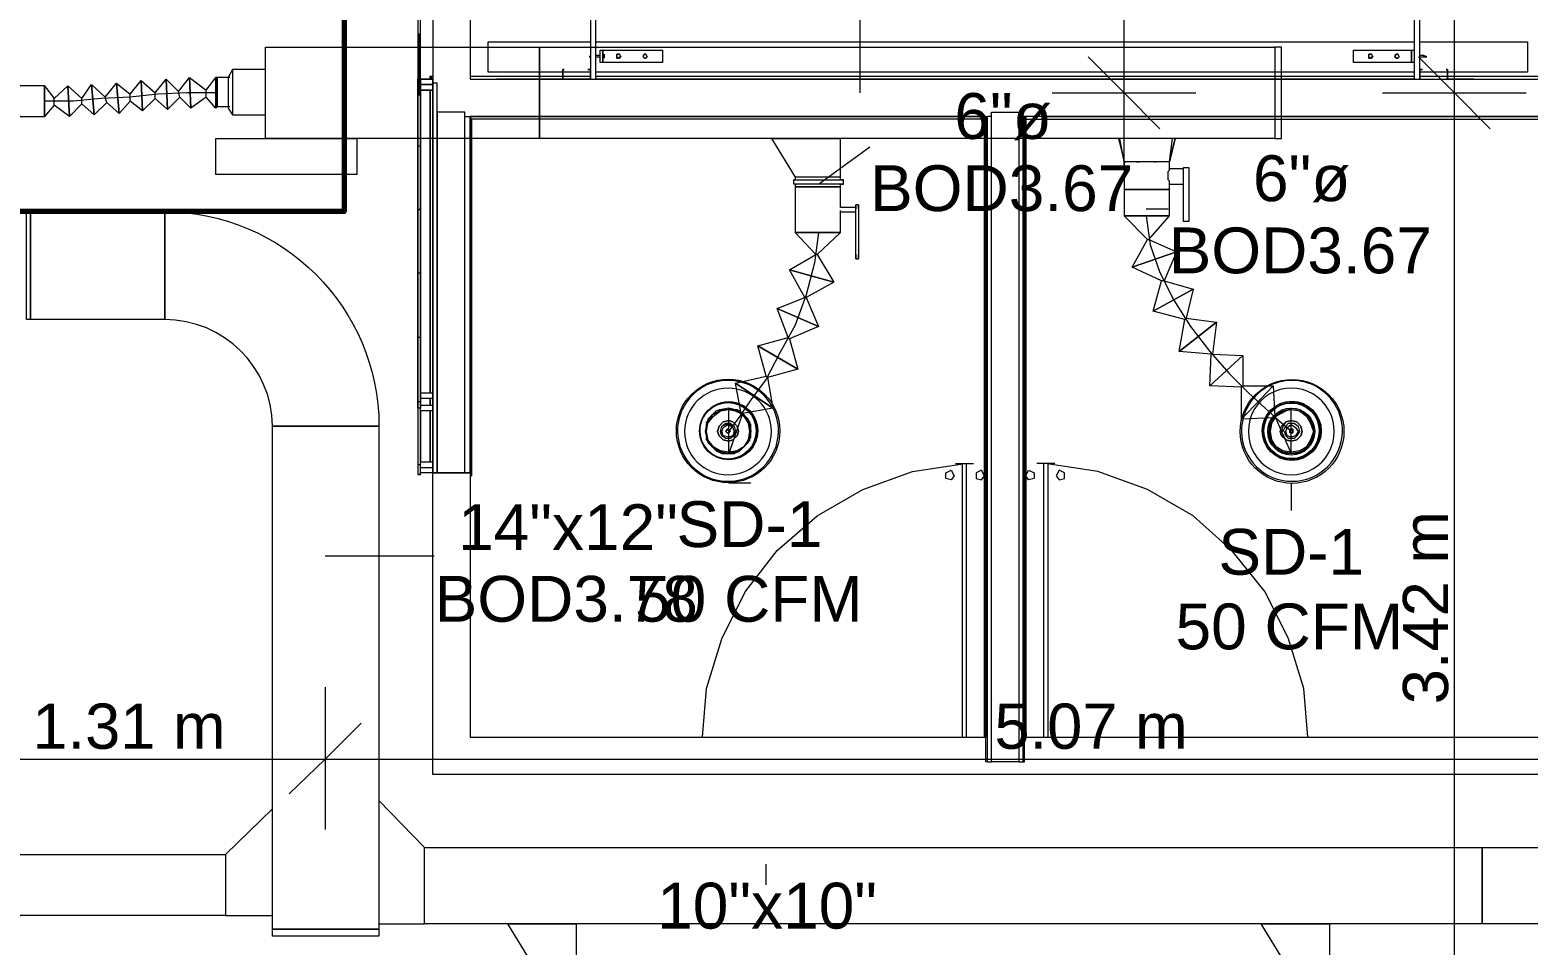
# Model space of a CAD drawing. Header units: metres. Extents: x -2 to 237, y -8 to 52.
# Drawn here: x 27.326 to 32.292, y 10.448 to 13.48 of the extents above; entities that cross this region are included whole.
import ezdxf

# ---------------------------------------------------------------- set-up
doc = ezdxf.new("R2010")
doc.units = ezdxf.units.M
doc.layers.add('HVAC - Ductos', color=5, linetype='Continuous', lineweight=0)
doc.layers.add('PDF4_Text', color=7, linetype='Continuous', lineweight=0)
doc.layers.add('PDF4_Geometry', color=7, linetype='Continuous', lineweight=0, true_color=0xaaaaaa)
doc.styles.add('PDF Helvetica', font='')
doc.styles.get('PDF Helvetica').set_extended_font_data('Helvetica')

msp = doc.modelspace()

# ---------------------------------------------------------------- linework, layer by layer
at = {"layer": 'HVAC - Ductos', "lineweight": 0}
for points in [[(32.0478, 9.6157), (32.0478, 13.2719), (32.0478, 15.21), (32.0478, 17.5191), (32.0478, 19.6541)], [(30.9528, 13.0336), (30.9528, 14.6922)], [(30.0777, 13.2719), (30.0777, 13.5972)], [(28.6162, 13.2627), (28.6162, 13.4689)], [(30.8337, 13.391), (30.9528, 13.2719), (31.0719, 13.1528)], [(31.9287, 13.391), (32.0478, 13.2719), (32.1669, 13.1528)], [(27.6586, 13.2445), (27.622, 13.2032), (27.6128, 13.304), (27.6586, 13.2673), (27.6952, 13.3131), (27.6998, 13.2123), (27.6586, 13.2445), (27.6586, 13.2673)], [(27.7411, 13.2536), (27.6998, 13.2123), (27.6952, 13.3131), (27.7411, 13.2719), (27.7777, 13.3177), (27.7823, 13.2169), (27.7411, 13.2536), (27.7411, 13.2719)], [(27.8235, 13.2581), (27.7823, 13.2169), (27.7777, 13.3177), (27.819, 13.2765), (27.8557, 13.3223), (27.8602, 13.2215), (27.8235, 13.2581), (27.819, 13.2765)], [(27.9106, 13.2581), (27.8602, 13.2215), (27.8557, 13.3223), (27.9106, 13.2811), (27.9427, 13.3223), (27.9427, 13.2215), (27.9473, 13.2261), (27.9473, 13.2307), (27.9473, 13.2445), (27.9473, 13.2627), (27.9473, 13.2857), (27.9473, 13.304), (27.9473, 13.3177), (27.9473, 13.3223), (27.9473, 13.3177), (27.9473, 13.304), (27.9473, 13.2857), (27.9473, 13.2627), (27.9473, 13.2445), (27.9473, 13.2307), (27.9473, 13.2261), (27.9885, 13.2261)], [(27.9885, 13.3223), (27.9473, 13.3223), (27.9427, 13.3223), (27.9427, 13.3177), (27.9427, 13.304), (27.9427, 13.2857), (27.9427, 13.2627), (27.9427, 13.2399), (27.9427, 13.2261), (27.9427, 13.2215), (27.9427, 13.2261), (27.9427, 13.2399), (27.9427, 13.2627), (27.9427, 13.2857), (27.9427, 13.304), (27.9427, 13.3177), (27.9427, 13.3223), (27.9427, 13.2215), (27.9106, 13.2581), (27.9106, 13.2811)], [(27.9977, 13.3498), (27.9977, 13.3452), (27.9977, 13.3406), (27.9977, 13.3269), (27.9977, 13.3131), (27.9977, 13.2948), (27.9977, 13.2719), (27.9977, 13.2536), (27.9977, 13.2353), (27.9977, 13.2215), (27.9977, 13.2078), (27.9977, 13.1986)], [(27.3745, 13.2948), (27.0768, 13.2948), (27.0768, 13.2857), (27.0768, 13.2811), (27.0768, 13.2673), (27.0768, 13.2581), (27.0768, 13.2445), (27.0768, 13.2307), (27.0768, 13.2169), (27.0768, 13.2078), (27.0768, 13.1986), (27.0768, 13.194), (27.3745, 13.194)], [(27.4066, 13.2307), (27.3745, 13.194), (27.3745, 13.2948), (27.4066, 13.2536), (27.4524, 13.2948), (27.457, 13.194), (27.4066, 13.2307), (27.4066, 13.2536)], [(27.9427, 13.2719), (27.8465, 13.2719), (27.7503, 13.2673), (27.6586, 13.2581), (27.5624, 13.2536), (27.4708, 13.2445), (27.3745, 13.2445)], [(27.4983, 13.2353), (27.457, 13.194), (27.4524, 13.2948), (27.4983, 13.2536), (27.5303, 13.2994), (27.5395, 13.1986), (27.4983, 13.2353), (27.4983, 13.2536)], [(27.5808, 13.2399), (27.5395, 13.1986), (27.5303, 13.2994), (27.5762, 13.2581), (27.6128, 13.304), (27.622, 13.2032), (27.5808, 13.2399), (27.5762, 13.2581)], [(30.7146, 13.2719), (30.9528, 13.2719), (31.1911, 13.2719)], [(31.8096, 13.2719), (32.0478, 13.2719), (32.2861, 13.2719)], [(30.0135, 12.9924), (30.0135, 13.1207), (30.009, 13.1207), (29.9907, 13.1207), (29.9677, 13.1207), (29.9403, 13.1207), (29.8624, 13.1207), (29.8349, 13.1207), (29.8074, 13.1207), (29.7936, 13.1207), (29.7845, 13.1207), (29.8624, 12.9924)], [(29.7845, 13.1207), (29.7936, 13.1207), (29.8074, 13.1207), (29.8349, 13.1207), (29.8624, 13.1207), (29.9403, 13.1207), (29.9677, 13.1207), (29.9907, 13.1207), (30.009, 13.1207), (30.0135, 13.1207)], [(30.9528, 13.1207), (30.9436, 13.1207), (30.9391, 13.1207), (30.9345, 13.1207), (30.9528, 13.0428), (30.9391, 13.1207)], [(30.9345, 13.1207), (30.9528, 13.0428)], [(30.9757, 13.1207), (30.9574, 13.1207)], [(31.0994, 13.1207), (31.0811, 13.1207), (31.0765, 13.1207), (31.0719, 13.1207), (31.0627, 13.1207), (31.0491, 13.1207), (31.0445, 13.1207), (31.0399, 13.1207), (31.0169, 13.1207), (31.0124, 13.1207), (31.0078, 13.1207), (30.994, 13.1207), (30.9849, 13.1207), (30.9803, 13.1207)], [(31.104, 13.0428), (31.1131, 13.1207), (31.104, 13.1207)], [(31.1223, 13.1207), (31.104, 13.0428), (31.1223, 13.1207)], [(31.1223, 13.1207), (31.1177, 13.1207)], [(29.9403, 12.9696), (30.1098, 13.0932)], [(31.104, 12.9696), (31.104, 12.9741), (31.104, 12.9787), (31.0994, 12.9832), (31.0994, 12.9924), (31.0994, 13.0016), (31.0994, 13.0108), (31.104, 13.0153), (31.104, 13.0199)], [(30.064, 12.7359), (30.064, 12.8871), (30.064, 12.8916), (30.064, 12.8962), (30.064, 12.9008), (30.064, 12.8962), (30.064, 12.8916), (30.064, 12.8871), (30.064, 12.8916), (30.0135, 12.8916), (30.0135, 12.9604), (30.0044, 12.9604), (29.9907, 12.9604), (29.9769, 12.9604), (29.9586, 12.9604), (29.9403, 12.9604), (29.9174, 12.9604), (29.899, 12.9604), (29.8853, 12.9604), (29.8715, 12.9604), (29.867, 12.9604), (29.8624, 12.9604), (29.867, 12.9604), (29.8624, 12.9604), (29.867, 12.9604), (29.8715, 12.9604), (29.8853, 12.9604), (29.899, 12.9604), (29.9174, 12.9604), (29.9403, 12.9604), (29.9586, 12.9604), (29.9769, 12.9604), (29.9907, 12.9604), (30.0044, 12.9604), (30.0135, 12.9604), (30.0135, 12.9696), (30.0044, 12.9696), (29.9907, 12.9696), (29.9769, 12.9696), (29.9586, 12.9696), (29.9403, 12.9696), (29.9174, 12.9696), (29.899, 12.9696), (29.8853, 12.9696), (29.8715, 12.9696), (29.867, 12.9696), (29.8624, 12.9696), (29.867, 12.9696), (29.8578, 12.9696), (29.8578, 12.9832), (29.867, 12.9832), (29.8807, 12.9832), (29.899, 12.9832), (29.9174, 12.9832), (29.9403, 12.9832), (29.9586, 12.9832), (29.9815, 12.9832), (29.9953, 12.9832), (30.009, 12.9832), (30.0181, 12.9832), (30.0227, 12.9832), (30.0181, 12.9832), (30.0135, 12.9832), (30.0135, 12.9924), (30.0044, 12.9924), (29.9907, 12.9924), (29.9769, 12.9924), (29.9586, 12.9924), (29.9403, 12.9924), (29.9174, 12.9924), (29.899, 12.9924), (29.8853, 12.9924), (29.8715, 12.9924), (29.867, 12.9924), (29.8624, 12.9924), (29.8624, 12.9832), (29.867, 12.9832), (29.8715, 12.9832)], [(29.8624, 12.9832), (29.8578, 12.9832)], [(30.0135, 12.9696), (30.0181, 12.9696), (30.0227, 12.9696), (30.0181, 12.9696), (30.009, 12.9696), (29.9953, 12.9696), (29.9815, 12.9696), (29.9586, 12.9696), (29.9403, 12.9696), (29.9174, 12.9696), (29.899, 12.9696), (29.8807, 12.9696), (29.867, 12.9696), (29.8578, 12.9696)], [(29.8624, 12.9696), (29.8624, 12.9604), (29.8624, 12.8091), (30.0135, 12.8091), (30.0135, 12.8779), (30.064, 12.8779)], [(29.8807, 12.9832), (29.8853, 12.9832)], [(29.899, 12.9832), (29.9174, 12.9832), (29.9403, 12.9832), (29.9586, 12.9832), (29.9769, 12.9832), (29.9815, 12.9832)], [(29.9128, 12.9924), (29.9082, 12.9924)], [(29.9723, 12.9924), (29.9677, 12.9924), (29.9632, 12.9924)], [(29.9907, 12.9832), (29.9953, 12.9832)], [(30.0044, 12.9832), (30.009, 12.9832)], [(30.0227, 12.9696), (30.0227, 12.9832)], [(31.0353, 12.7863), (31.1269, 12.745), (30.9803, 12.6947), (31.0307, 12.7863), (31.0353, 12.7863), (31.104, 12.8641), (31.104, 12.9512), (31.0994, 12.9512), (31.0949, 12.9512), (31.0811, 12.9512), (31.0673, 12.9512), (31.0491, 12.9512), (31.0261, 12.9512), (31.0078, 12.9512), (30.9895, 12.9512), (30.9757, 12.9512), (30.962, 12.9512), (30.9528, 12.9512), (30.9528, 12.8641), (31.104, 12.8641), (30.9528, 12.8641), (31.0307, 12.7863)], [(30.0135, 12.8779), (30.0135, 12.8825)], [(30.064, 12.9008), (30.064, 12.8962), (30.064, 12.9008)], [(30.0731, 12.9008), (30.064, 12.9008)], [(30.0731, 12.9008), (30.0731, 12.8962), (30.0731, 12.9008)], [(30.0731, 12.8871), (30.0731, 12.8916), (30.0731, 12.8962), (30.0731, 12.9008), (30.0731, 12.8962), (30.0731, 12.8916), (30.0731, 12.8871), (30.0731, 12.7359)], [(31.0261, 12.8871), (31.0994, 12.8871)], [(31.0261, 12.8641), (31.0399, 12.7679), (31.0719, 12.6763), (31.1177, 12.5846), (31.1727, 12.4976), (31.2369, 12.4152), (31.301, 12.3418), (31.3652, 12.2777), (31.4201, 12.2273), (31.466, 12.1861), (31.498, 12.1586), (31.5072, 12.1494)], [(29.9403, 12.8091), (29.9265, 12.7084), (29.899, 12.603), (29.8624, 12.5022), (29.812, 12.4106), (29.7662, 12.3235), (29.7158, 12.2548), (29.6792, 12.1998), (29.6516, 12.1631), (29.6425, 12.1494)], [(29.9357, 12.7359), (29.9907, 12.6442), (29.844, 12.6855), (29.9311, 12.7359), (29.8624, 12.8091), (30.0135, 12.8091), (29.9357, 12.7359), (29.9311, 12.7359)], [(30.064, 12.7221), (30.0731, 12.7221)], [(31.0857, 12.6488), (31.1819, 12.6213), (31.0491, 12.548), (31.0765, 12.6488), (30.9803, 12.6947), (31.1269, 12.745), (31.0857, 12.6488), (31.0765, 12.6488)], [(29.899, 12.5938), (29.9403, 12.4976), (29.8028, 12.5572), (29.8944, 12.5938), (29.844, 12.6855), (29.9907, 12.6442), (29.899, 12.5938), (29.8944, 12.5938)], [(31.159, 12.5251), (31.2598, 12.5114), (31.1361, 12.4152), (31.1544, 12.5205), (31.0491, 12.548), (31.1819, 12.6213), (31.159, 12.5251), (31.1544, 12.5205)], [(29.844, 12.4564), (29.8715, 12.3556), (29.7387, 12.4335), (29.8395, 12.461), (29.8028, 12.5572), (29.9403, 12.4976), (29.844, 12.4564), (29.8395, 12.461)], [(31.246, 12.406), (31.3468, 12.4014), (31.2369, 12.3006), (31.2414, 12.406), (31.1361, 12.4152), (31.2598, 12.5114), (31.246, 12.406), (31.2414, 12.406)], [(29.7708, 12.3281), (29.7891, 12.2273), (29.6654, 12.3097), (29.7662, 12.3327), (29.7387, 12.4335), (29.8715, 12.3556), (29.7708, 12.3281), (29.7662, 12.3327)], [(31.3468, 12.3006), (31.4476, 12.3006), (31.3422, 12.1906), (31.3422, 12.296), (31.2369, 12.3006), (31.3468, 12.4014), (31.3468, 12.3006), (31.3422, 12.296)], [(29.6883, 12.2089), (29.6425, 12.0761), (29.6425, 12.2273), (29.6837, 12.2089), (29.6654, 12.3097), (29.7891, 12.2273), (29.6883, 12.2089), (29.6837, 12.2089)], [(31.4522, 12.1998), (31.5072, 12.0761), (31.5072, 12.2273), (31.4476, 12.1952), (31.3422, 12.1906), (31.4476, 12.3006), (31.4522, 12.1998), (31.4476, 12.1952)], [(29.7112, 12.1815), (29.7112, 12.1769), (29.7158, 12.1494), (29.7158, 12.1723), (29.7066, 12.1906), (29.6928, 12.2044), (29.6792, 12.2181), (29.6608, 12.2227), (29.6425, 12.2273), (29.6195, 12.2227), (29.6012, 12.2181), (29.5875, 12.2044), (29.5737, 12.1906), (29.5691, 12.1723), (29.5646, 12.1494), (29.5691, 12.1311), (29.5737, 12.1127), (29.5875, 12.099), (29.6012, 12.0852), (29.6195, 12.0761), (29.6425, 12.0761), (29.6608, 12.0761), (29.6792, 12.0852), (29.6928, 12.099), (29.7066, 12.1127), (29.7158, 12.1311), (29.7158, 12.1494), (29.7112, 12.1311), (29.7066, 12.1127), (29.6928, 12.099), (29.6792, 12.0852), (29.6608, 12.0807), (29.6425, 12.0761), (29.6195, 12.0807), (29.6058, 12.0852), (29.5875, 12.099), (29.5783, 12.1127), (29.5691, 12.1311), (29.5691, 12.1494), (29.5691, 12.1723), (29.5783, 12.1861), (29.5875, 12.2044), (29.6058, 12.2135), (29.6195, 12.2227), (29.6425, 12.2227), (29.6608, 12.2227), (29.6792, 12.2135), (29.6928, 12.2044), (29.7066, 12.1861), (29.7112, 12.1723), (29.7158, 12.1494), (29.7112, 12.1265), (29.7112, 12.1219), (29.7112, 12.1173)], [(29.5691, 12.1769), (29.5691, 12.1815), (29.5737, 12.1815), (29.5875, 12.2044), (29.6104, 12.2181), (29.6104, 12.2227), (29.615, 12.2227)], [(29.615, 12.2181), (29.6425, 12.2227), (29.6654, 12.2181)], [(29.6654, 12.2227), (29.67, 12.2227), (29.6746, 12.2181)], [(29.67, 12.2181), (29.6928, 12.2044), (29.7066, 12.1815)], [(31.443, 12.1815), (31.4568, 12.2044), (31.4751, 12.2181), (31.4797, 12.2227)], [(31.4843, 12.2181), (31.5072, 12.2227), (31.5347, 12.2181)], [(31.5347, 12.2227), (31.5393, 12.2181), (31.5576, 12.2044), (31.5759, 12.1815), (31.5805, 12.1769)], [(29.5737, 12.1265), (29.5691, 12.1494), (29.5737, 12.1769)], [(31.4385, 12.1173), (31.4385, 12.1219), (31.4385, 12.1265), (31.4339, 12.1494), (31.4385, 12.1769), (31.4385, 12.1815)], [(31.4797, 12.1494), (31.4889, 12.1677), (31.498, 12.1769), (31.5163, 12.1769), (31.5301, 12.1677), (31.5347, 12.1494), (31.5255, 12.1357), (31.5163, 12.1265), (31.498, 12.1265), (31.4889, 12.1357), (31.4843, 12.1494)], [(31.5759, 12.1769), (31.5805, 12.1494), (31.5759, 12.1265)], [(29.5737, 12.1173), (29.5691, 12.1219), (29.5691, 12.1265)], [(29.6104, 12.0852), (29.5875, 12.099), (29.5737, 12.1219)], [(29.7066, 12.1219), (29.6928, 12.099), (29.67, 12.0852)], [(31.4751, 12.0852), (31.4568, 12.099), (31.443, 12.1219)], [(31.5759, 12.1219), (31.5576, 12.099), (31.5393, 12.0852)], [(31.5805, 12.1265), (31.5759, 12.1219), (31.5759, 12.1173)], [(29.6746, 12.0807), (29.67, 12.0807), (29.6654, 12.0807), (29.6425, 12.0761), (29.615, 12.0807), (29.6104, 12.0807)], [(31.4797, 12.0807), (31.4751, 12.0807)], [(31.5393, 12.0807), (31.5347, 12.0807), (31.5072, 12.0761), (31.4843, 12.0807)], [(29.6425, 11.9799), (29.7158, 11.9799)], [(31.5072, 11.9799), (31.5072, 11.8882)], [(28.3047, 11.7371), (28.6666, 11.7371)], [(28.3047, 11.3018), (28.3047, 11.0636), (28.3047, 10.8299)], [(28.4237, 11.1827), (28.3047, 11.0636), (28.1855, 10.949)], [(26.7606, 11.0636), (28.3047, 11.0636), (33.3765, 11.0636), (37.6786, 11.0636)], [(29.7662, 10.6467), (29.7662, 10.7153)], [(29.1385, 10.39), (29.1385, 10.5183), (29.1339, 10.5183), (29.1156, 10.5183), (29.0927, 10.5183), (29.0606, 10.5183), (28.9873, 10.5183), (28.9552, 10.5183), (28.9323, 10.5183), (28.914, 10.5183), (28.9094, 10.5183), (28.9873, 10.39)], [(28.9094, 10.5183), (28.914, 10.5183), (28.9323, 10.5183), (28.9552, 10.5183), (28.9873, 10.5183), (29.0606, 10.5183), (29.0927, 10.5183), (29.1156, 10.5183), (29.1339, 10.5183), (29.1385, 10.5183)], [(31.6355, 10.39), (31.6355, 10.5183), (31.6309, 10.5183), (31.6125, 10.5183), (31.5897, 10.5183), (31.5576, 10.5183), (31.4843, 10.5183), (31.4522, 10.5183), (31.4293, 10.5183), (31.411, 10.5183), (31.4064, 10.5183), (31.4843, 10.39)], [(31.4064, 10.5183), (31.411, 10.5183), (31.4293, 10.5183), (31.4522, 10.5183), (31.4843, 10.5183), (31.5576, 10.5183), (31.5897, 10.5183), (31.6125, 10.5183), (31.6309, 10.5183), (31.6355, 10.5183)]]:
    msp.add_lwpolyline(points, dxfattribs=at)
for points in [[(28.1076, 13.4231), (29.0148, 13.4231), (29.0148, 13.1207), (28.1076, 13.1207)], [(31.4751, 13.4231), (31.4522, 13.4231), (31.4522, 13.1207), (29.0148, 13.1207), (29.0148, 13.4231), (31.4522, 13.4231), (31.4522, 13.1207), (31.4751, 13.1207)], [(27.9473, 13.3223), (27.9473, 13.3177), (27.9473, 13.3085), (27.9473, 13.2994), (27.9473, 13.2857), (27.9473, 13.2719), (27.9473, 13.2581), (27.9473, 13.249), (27.9473, 13.2399), (27.9473, 13.2307), (27.9473, 13.2261), (27.9473, 13.2307), (27.9473, 13.2399), (27.9473, 13.249), (27.9473, 13.2581), (27.9473, 13.2719), (27.9473, 13.2857), (27.9473, 13.2994), (27.9473, 13.3085), (27.9473, 13.3177)], [(27.9977, 13.1986), (28.1076, 13.1986), (28.1076, 13.2078), (28.1076, 13.2215), (28.1076, 13.2353), (28.1076, 13.2536), (28.1076, 13.2719), (28.1076, 13.2948), (28.1076, 13.3131), (28.1076, 13.3269), (28.1076, 13.3406), (28.1076, 13.3452), (28.1076, 13.3498), (27.9977, 13.3498), (27.9839, 13.3223), (27.9839, 13.3131), (27.9839, 13.2948), (27.9839, 13.2719), (27.9839, 13.249), (27.9839, 13.2353), (27.9839, 13.2215)], [(27.3745, 13.2948), (27.3745, 13.2857), (27.3745, 13.2811), (27.3745, 13.2673), (27.3745, 13.2581), (27.3745, 13.2445), (27.3745, 13.2307), (27.3745, 13.2169), (27.3745, 13.2078), (27.3745, 13.1986), (27.3745, 13.194), (27.3745, 13.1986), (27.3745, 13.2078), (27.3745, 13.2169), (27.3745, 13.2307), (27.3745, 13.2445), (27.3745, 13.2581), (27.3745, 13.2673), (27.3745, 13.2811), (27.3745, 13.2857)], [(27.9427, 13.0016), (27.9427, 13.1207), (28.41, 13.1207), (28.41, 13.0016)], [(31.104, 13.0428), (31.0994, 13.0428), (31.0949, 13.0428), (31.0811, 13.0428), (31.0673, 13.0428), (31.0491, 13.0428), (31.0261, 13.0428), (31.0078, 13.0428), (30.9895, 13.0428), (30.9757, 13.0428), (30.962, 13.0428), (30.9574, 13.0428), (30.9528, 13.0428), (30.9574, 13.0428), (30.9528, 13.0428), (30.9528, 12.9512), (30.962, 12.9512), (30.9757, 12.9512), (30.9895, 12.9512), (31.0078, 12.9512), (31.0261, 12.9512), (31.0491, 12.9512), (31.0673, 12.9512), (31.0811, 12.9512), (31.0949, 12.9512), (31.0994, 12.9512), (31.104, 12.9512), (31.104, 12.9696), (31.1498, 12.9696), (31.1498, 12.9741), (31.1498, 12.9787), (31.1498, 12.9832), (31.1498, 12.9878), (31.1498, 12.997), (31.1498, 13.0016), (31.1498, 13.0108), (31.1498, 13.0153), (31.1498, 13.0199), (31.104, 13.0199)], [(30.994, 13.0428), (30.9986, 13.0428), (31.0032, 13.0428), (30.9986, 13.0428)], [(31.0536, 13.0428), (31.0582, 13.0428)], [(31.1498, 13.0245), (31.1681, 13.0245), (31.1681, 12.8458), (31.1498, 12.8458)], [(27.315, 12.8779), (27.3287, 12.8779), (27.3287, 12.5205), (27.315, 12.5205)], [(27.7731, 12.5205), (27.3287, 12.5205), (27.3287, 12.8779), (27.7731, 12.8779)], [(31.104, 12.8641), (31.0994, 12.8641), (31.0949, 12.8641), (31.0811, 12.8641), (31.0673, 12.8641), (31.0491, 12.8641), (31.0261, 12.8641), (31.0078, 12.8641), (30.9895, 12.8641), (30.9757, 12.8641), (30.962, 12.8641), (30.9528, 12.8641), (30.962, 12.8641), (30.9757, 12.8641), (30.9895, 12.8641), (31.0078, 12.8641), (31.0261, 12.8641), (31.0491, 12.8641), (31.0673, 12.8641), (31.0811, 12.8641), (31.0949, 12.8641), (31.0994, 12.8641)], [(29.8624, 12.8091), (29.867, 12.8091), (29.8715, 12.8091), (29.8853, 12.8091), (29.899, 12.8091), (29.9174, 12.8091), (29.9403, 12.8091), (29.9586, 12.8091), (29.9769, 12.8091), (29.9907, 12.8091), (30.0044, 12.8091), (30.0135, 12.8091), (30.0044, 12.8091), (29.9907, 12.8091), (29.9769, 12.8091), (29.9586, 12.8091), (29.9403, 12.8091), (29.9174, 12.8091), (29.899, 12.8091), (29.8853, 12.8091), (29.8715, 12.8091), (29.867, 12.8091)], [(30.064, 12.7359), (30.064, 12.7313), (30.064, 12.7267), (30.064, 12.7221), (30.064, 12.7267), (30.064, 12.7313)], [(30.0731, 12.7359), (30.0731, 12.7313), (30.0731, 12.7267), (30.0731, 12.7221), (30.0731, 12.7267), (30.0731, 12.7313)], [(29.5691, 12.1494), (29.5737, 12.1769), (29.5921, 12.1998), (29.615, 12.2181), (29.6425, 12.2227), (29.67, 12.2181), (29.6928, 12.1998), (29.7066, 12.1769), (29.7112, 12.1494), (29.7066, 12.1219), (29.6928, 12.099), (29.67, 12.0852), (29.6425, 12.0807), (29.615, 12.0852), (29.5921, 12.099), (29.5737, 12.1219)], [(31.4385, 12.1494), (31.443, 12.1769), (31.4568, 12.1998), (31.4797, 12.2181), (31.5072, 12.2227), (31.5347, 12.2181), (31.5576, 12.1998), (31.5713, 12.1769), (31.5805, 12.1494), (31.5713, 12.1219), (31.5576, 12.099), (31.5347, 12.0852), (31.5072, 12.0807), (31.4797, 12.0852), (31.4568, 12.099), (31.443, 12.1219)], [(28.4833, 12.1677), (28.4833, 10.5001), (28.1305, 10.5001), (28.1305, 12.1677)], [(29.6746, 12.1494), (29.67, 12.1677), (29.6562, 12.1815), (29.6425, 12.1861), (29.6241, 12.1815), (29.6104, 12.1677), (29.6058, 12.1494), (29.6104, 12.1677), (29.6241, 12.1815), (29.6425, 12.1861), (29.6562, 12.1815), (29.67, 12.1677)], [(29.615, 12.1494), (29.6195, 12.1677), (29.6333, 12.1769), (29.647, 12.1769), (29.6608, 12.1677), (29.6654, 12.1494), (29.6608, 12.1357), (29.647, 12.1265), (29.6333, 12.1265), (29.6195, 12.1357)], [(29.615, 12.1494), (29.6195, 12.1677), (29.6333, 12.1723), (29.647, 12.1723), (29.6608, 12.1677), (29.6654, 12.1494), (29.6608, 12.1357), (29.647, 12.1265), (29.6333, 12.1265), (29.6195, 12.1357)], [(29.6195, 12.1494), (29.6241, 12.1631), (29.6425, 12.1723), (29.6562, 12.1631), (29.6608, 12.1494), (29.6562, 12.1357), (29.6425, 12.1311), (29.6241, 12.1357)], [(31.4751, 12.1494), (31.4797, 12.1357), (31.4889, 12.1219), (31.5072, 12.1173), (31.5255, 12.1219), (31.5393, 12.1357), (31.5438, 12.1494), (31.5393, 12.1357), (31.5255, 12.1219), (31.5072, 12.1173), (31.4889, 12.1219), (31.4751, 12.1357), (31.4705, 12.1494), (31.4751, 12.1677), (31.4889, 12.1815), (31.5072, 12.1861), (31.5255, 12.1815), (31.5393, 12.1677), (31.5438, 12.1494), (31.5393, 12.1677), (31.5255, 12.1815), (31.5072, 12.1861), (31.4889, 12.1815), (31.4797, 12.1677)], [(31.4889, 12.1494), (31.4934, 12.1631), (31.5072, 12.1723), (31.5209, 12.1631), (31.5301, 12.1494), (31.5209, 12.1357), (31.5072, 12.1311), (31.4934, 12.1357)], [(29.6058, 12.1494), (29.6104, 12.1357), (29.6241, 12.1219), (29.6425, 12.1173), (29.6562, 12.1219), (29.67, 12.1357), (29.6746, 12.1494), (29.67, 12.1357), (29.6562, 12.1219), (29.6425, 12.1173), (29.6241, 12.1219), (29.6104, 12.1357)], [(29.647, 12.1494), (29.6425, 12.154), (29.6379, 12.154), (29.6333, 12.1494), (29.6379, 12.1586), (29.6425, 12.1586)], [(29.6333, 12.1494), (29.6379, 12.1449), (29.6425, 12.1449), (29.647, 12.1494), (29.6425, 12.1449), (29.6379, 12.1449)], [(31.5118, 12.1494), (31.5118, 12.154), (31.5072, 12.154), (31.5026, 12.1494), (31.5026, 12.1586), (31.5118, 12.1586)], [(31.5026, 12.1494), (31.5072, 12.1449), (31.5118, 12.1449), (31.5118, 12.1494), (31.5118, 12.1449), (31.5026, 12.1449)], [(28.6345, 10.5183), (28.6345, 10.7704), (28.4833, 10.9261), (28.4833, 10.5183)], [(27.9747, 10.7474), (27.9747, 10.5458), (28.1305, 10.5458), (28.1305, 10.8986)], [(25.5877, 10.7474), (27.9747, 10.7474), (27.9747, 10.5458), (25.5877, 10.5458)], [(28.6345, 10.7704), (32.1395, 10.7704), (32.1395, 10.5183), (28.6345, 10.5183)], [(32.4281, 10.5183), (32.1395, 10.5183), (32.1395, 10.7704), (32.4281, 10.7704)], [(28.1305, 10.5001), (28.4833, 10.5001), (28.4833, 10.4771), (28.1305, 10.4771)]]:
    msp.add_lwpolyline(points, close=True, dxfattribs=at)
for points in [[(28.4833, 12.1677), (28.1305, 12.1677, 0.410051), (27.7731, 12.5205), (27.7731, 12.8779, -0.412955)], [(29.8074, 12.1494, 1.013409), (29.4729, 12.1494, 0.986779)], [(31.6767, 12.1494, 1.013409), (31.3422, 12.1494, 0.986779)], [(29.7845, 12.1494, 0.994136), (29.4959, 12.1494, 0.994658)], [(31.6492, 12.1494, 1.013142), (31.3652, 12.1494, 1.008798)], [(29.7387, 12.1494, 1.018374), (29.5463, 12.1494, 0.96328)], [(31.6034, 12.1494, 1.017952), (31.411, 12.1494, 0.97095)]]:
    msp.add_lwpolyline(points, format="xyb", close=True, dxfattribs=at)
for centre, radius in [((29.6405, 12.1514), 0.1715), ((31.5097, 12.1497), 0.1721), ((29.6425, 12.1517), 0.0963), ((29.6399, 12.1517), 0.0936), ((29.6404, 12.1517), 0.0936), ((31.5088, 12.1517), 0.0978), ((31.5076, 12.1517), 0.0921), ((31.5098, 12.1517), 0.0937), ((31.5072, 12.1494), 0.0779), ((31.5076, 12.1489), 0.0737)]:
    msp.add_circle(centre, radius, dxfattribs=at)
msp.add_arc((31.5093, 12.1488), 0.025, 178.4913, 178.7256, dxfattribs=at)
at = {"layer": 'PDF4_Geometry', "lineweight": 0}
for points in [[(28.7857, 21.583), (28.7857, 18.6049), (28.7857, 21.583), (28.7857, 18.6049), (28.662, 18.6049), (28.662, 13.3177), (28.6528, 13.3269), (28.6528, 13.3177), (28.6528, 13.3269), (28.662, 13.3269)], [(30.6962, 13.194), (32.3319, 13.194), (30.6229, 13.194), (30.6229, 11.1369), (30.6229, 13.194), (30.6229, 11.1369), (32.3319, 11.1369), (32.3319, 12.012), (32.4556, 12.012), (32.4556, 13.194), (32.4556, 12.2777), (32.4556, 13.194), (32.4556, 13.3177), (32.4556, 18.6049)], [(31.915, 13.3177), (31.9332, 13.3177), (31.9332, 17.1525), (31.915, 17.1525), (31.915, 13.3177), (29.2026, 13.3177), (29.2026, 17.1525), (29.1843, 17.1525), (29.1843, 13.3177), (29.0927, 13.3177), (29.0927, 13.3223), (29.0927, 13.3498), (29.0927, 13.3223), (29.0927, 13.3177), (28.8727, 13.3177)], [(32.3319, 11.0132), (28.662, 11.0132), (28.662, 11.1369), (28.662, 12.012), (28.7857, 12.012), (28.662, 12.012), (28.662, 13.194), (28.662, 13.3177), (28.662, 13.2994), (28.6208, 13.2994), (28.6208, 13.3177), (28.6208, 12.2273), (28.6116, 12.2273), (28.6116, 12.0074), (28.6208, 12.0074), (28.6208, 12.2273), (28.6116, 12.2273), (28.6116, 13.3177), (28.6208, 13.3177), (28.6208, 14.3715)], [(28.6116, 14.3715), (28.6116, 13.3177), (28.6116, 12.2273), (28.6116, 12.0074), (28.6208, 12.0074), (28.6116, 12.0074)], [(29.1843, 13.3406), (29.0927, 13.3406), (28.8453, 13.3406), (28.8453, 13.4414), (29.1843, 13.4414)], [(29.2026, 13.4414), (31.915, 13.4414)], [(31.9332, 13.4414), (32.2906, 13.4414), (32.2906, 13.3406), (32.0249, 13.3406), (31.9332, 13.3406)], [(29.1843, 13.3956), (29.1797, 13.391), (29.1843, 13.391)], [(29.2164, 13.3956), (29.2026, 13.3956)], [(29.2026, 13.391), (29.2164, 13.391)], [(29.2256, 13.4002), (29.2256, 13.3956)], [(29.2256, 13.391), (29.2256, 13.3865)], [(31.9058, 13.3956), (31.9058, 13.4002)], [(31.9058, 13.3865), (31.9058, 13.391)], [(31.9332, 13.391), (31.947, 13.391), (31.9562, 13.391), (31.947, 13.3956), (31.9332, 13.3956)], [(31.947, 13.3956), (31.947, 13.391)], [(28.6208, 13.3177), (28.6116, 13.3177)], [(28.6208, 13.3085), (28.6116, 13.3085)], [(28.7857, 13.3269), (29.0927, 13.3269), (29.1843, 13.3269)], [(29.1843, 13.3177), (29.2026, 13.3177)], [(31.915, 13.3406), (29.2026, 13.3406)], [(29.2026, 13.3269), (31.915, 13.3269)], [(31.9332, 13.3498), (31.9424, 13.3498), (31.9332, 13.3498), (31.9332, 13.3223), (31.9332, 13.3177), (32.0203, 13.3177), (32.0249, 13.3177), (32.0249, 13.3223), (32.0249, 13.3498), (32.0249, 13.3223), (32.0249, 13.3177)], [(31.9332, 13.3269), (32.0249, 13.3269), (32.3319, 13.3269)], [(32.1119, 13.3177), (32.0203, 13.3177)], [(28.6208, 12.2365), (28.6208, 13.2811), (28.6208, 13.2994), (28.662, 13.2994)], [(30.4947, 13.1848), (28.7903, 13.1848), (28.7857, 13.194), (30.4947, 13.194), (28.7857, 13.194), (28.7857, 12.012), (28.7674, 12.012), (28.7674, 13.194), (28.7857, 13.194), (28.7857, 12.012), (28.7857, 13.194), (28.7857, 12.012), (28.7857, 13.194), (28.7857, 12.012), (28.7857, 11.1369), (30.4947, 11.1369), (30.4947, 13.194), (30.4993, 13.194), (30.4993, 11.0544), (30.513, 11.0544), (30.513, 13.194), (30.4993, 13.194), (30.4993, 11.0544), (30.4947, 11.0544), (30.4947, 11.1369), (30.4947, 13.194)], [(30.6229, 13.1848), (32.3273, 13.1848)], [(28.6208, 13.0978), (28.6116, 13.0932)], [(28.6208, 12.8871), (28.6116, 12.8825)], [(28.6208, 12.6763), (28.6116, 12.6717)], [(28.6208, 12.4655), (28.6208, 12.461), (28.6116, 12.461)], [(28.6208, 12.2548), (28.6208, 12.2502), (28.6116, 12.2456)], [(28.6208, 12.2181), (28.6208, 12.0486)], [(28.6208, 12.0394), (28.6116, 12.0394)], [(28.6208, 12.0303), (28.6208, 12.0486), (28.662, 12.0486), (28.662, 12.0303)], [(29.5554, 11.1369), (29.5691, 11.2972), (29.6195, 11.4622), (29.6974, 11.6179), (29.8028, 11.7554), (29.9357, 11.87), (30.0869, 11.957), (30.2518, 12.0166), (30.4259, 12.044)], [(30.3938, 12.044), (30.4534, 12.044)], [(30.4168, 12.044), (30.4168, 11.1369)], [(30.4305, 11.1369), (30.4305, 12.044)], [(30.7237, 12.044), (30.6642, 12.044)], [(30.6871, 11.1369), (30.6871, 12.044)], [(31.5622, 11.1369), (31.5484, 11.2972), (31.498, 11.4622), (31.4201, 11.6179), (31.3102, 11.7554), (31.1819, 11.87), (31.0307, 11.957), (30.8658, 12.0166), (30.6917, 12.044)], [(30.7008, 12.044), (30.7008, 11.1369)]]:
    msp.add_lwpolyline(points, dxfattribs=at)
for points in [[(28.7857, 17.1525), (28.7857, 13.3177), (32.3319, 13.3177), (32.3319, 17.1525)], [(29.2164, 13.4139), (29.2256, 13.4139), (29.4225, 13.4139), (29.4225, 13.3727), (29.2256, 13.3727), (29.2164, 13.3727)], [(29.2256, 13.4139), (29.2256, 13.3727)], [(31.915, 13.4139), (31.915, 13.3727), (31.9058, 13.3727), (31.7134, 13.3727), (31.7134, 13.4139), (31.9058, 13.4139)], [(31.9058, 13.4139), (31.9058, 13.3727)], [(29.2256, 13.391), (29.2256, 13.3865), (29.2256, 13.391), (29.2256, 13.4002)], [(29.2301, 13.391), (29.2301, 13.3865), (29.2301, 13.391), (29.2301, 13.4002)], [(29.2714, 13.391), (29.2714, 13.3865), (29.2805, 13.3865), (29.2805, 13.391), (29.2851, 13.391), (29.2805, 13.4002), (29.2714, 13.4002), (29.2714, 13.3956)], [(29.2851, 13.391), (29.2805, 13.3865), (29.2714, 13.3865), (29.2714, 13.391), (29.2714, 13.4002), (29.2805, 13.4002)], [(29.3584, 13.391), (29.363, 13.3865), (29.3676, 13.3865), (29.3721, 13.391), (29.3676, 13.4002), (29.363, 13.4002), (29.3584, 13.3956)], [(29.3721, 13.391), (29.3676, 13.3865), (29.363, 13.3865), (29.3584, 13.391), (29.363, 13.4002), (29.3676, 13.4002)], [(31.7638, 13.391), (31.7638, 13.3865), (31.7729, 13.3865), (31.7729, 13.391), (31.7775, 13.391), (31.7729, 13.4002), (31.7638, 13.4002), (31.7638, 13.3956)], [(31.7775, 13.391), (31.7729, 13.3865), (31.7638, 13.3865), (31.7638, 13.391), (31.7638, 13.4002), (31.7729, 13.4002)], [(31.8508, 13.391), (31.8554, 13.3865), (31.86, 13.3865), (31.8646, 13.391), (31.86, 13.4002), (31.8554, 13.4002), (31.8508, 13.3956)], [(31.8646, 13.391), (31.86, 13.3865), (31.8554, 13.3865), (31.8508, 13.391), (31.8554, 13.4002), (31.86, 13.4002)], [(31.9058, 13.391), (31.9058, 13.3865), (31.9058, 13.391), (31.9058, 13.4002), (31.9058, 13.391), (31.9058, 13.3865), (31.9058, 13.391), (31.9058, 13.4002)], [(28.662, 13.3177), (28.6208, 13.3177)], [(28.6758, 12.012), (28.6758, 13.304), (28.662, 13.304), (28.662, 12.012), (28.662, 13.3177), (28.662, 12.012), (28.662, 13.3177), (28.662, 12.012), (28.6758, 12.012), (28.7674, 12.012), (28.7674, 13.2078), (28.6758, 13.2078)], [(29.0972, 13.3498), (29.0927, 13.3498)], [(29.1843, 13.3223), (29.1843, 13.3498), (29.1751, 13.3498), (29.1843, 13.3498), (29.1843, 13.3223), (29.1843, 13.3177)], [(32.0203, 13.3498), (32.0249, 13.3498)], [(28.6208, 13.2811), (28.662, 13.2811), (28.662, 13.2994), (28.662, 13.2811)], [(28.6528, 13.2811), (28.6528, 12.2777)], [(28.7903, 12.0028), (28.7857, 12.0028), (28.7903, 12.0028), (28.7903, 13.1848)], [(30.4901, 11.1369), (30.4901, 13.194), (30.4947, 13.194), (30.4947, 11.1369), (30.4947, 13.194), (30.4901, 13.194)], [(30.6046, 13.2078), (30.6046, 11.0544), (30.513, 11.0544), (30.513, 13.2078)], [(30.6229, 11.1369), (30.6229, 13.194), (30.6183, 13.194), (30.6183, 11.0544), (30.6183, 13.194), (30.6046, 13.194), (30.6046, 11.0544), (30.6183, 11.0544), (30.6229, 11.0544)], [(30.6275, 11.1369), (30.6275, 13.194)], [(28.662, 12.2593), (28.6208, 12.2593), (28.6208, 12.2777), (28.662, 12.2777)], [(28.662, 12.2181), (28.6208, 12.2181), (28.6208, 12.2365), (28.662, 12.2365)], [(28.6528, 12.2593), (28.6528, 12.2365)], [(28.6528, 12.2181), (28.6528, 12.0486)], [(28.6208, 12.012), (28.6208, 12.0303), (28.662, 12.0303), (28.662, 12.012)], [(30.3893, 12.0028), (30.3801, 11.989), (30.3618, 11.9936), (30.3618, 12.012), (30.3801, 12.0211)], [(30.4901, 12.0028), (30.4809, 12.0211), (30.4626, 12.012), (30.4626, 11.9936), (30.4809, 11.989)], [(30.6275, 12.0028), (30.6367, 12.0211), (30.655, 12.012), (30.655, 11.9936), (30.6367, 11.989)], [(30.7283, 12.0028), (30.7375, 11.989), (30.7558, 11.9936), (30.7558, 12.012), (30.7375, 12.0211)]]:
    msp.add_lwpolyline(points, close=True, dxfattribs=at)
at = {"layer": 'PDF4_Geometry', "color": 232, "lineweight": 70, "true_color": 0xe91e64}
msp.add_lwpolyline([(26.6513, 14.4042), (28.368, 14.4042), (28.368, 12.8791), (26.6513, 12.8791)], close=True, dxfattribs=at)

# ---------------------------------------------------------------- texts
at = {"layer": 'PDF4_Text', "lineweight": 0, "attachment_point": 4, "style": 'PDF Helvetica'}
for s, insert, char_height in [('6"ø', (30.3904, 13.193), 0.1519), ('6"ø', (31.3801, 12.9869), 0.1519), ('BOD3.67', (30.1109, 12.9548), 0.1519), ('BOD3.67', (31.1006, 12.7486), 0.1519), ('SD-1', (29.4695, 11.8414), 0.1519), ('14"x12"', (28.7455, 11.8323), 0.1519), ('SD-1', (31.2655, 11.7498), 0.1519), ('BOD3.78', (28.6676, 11.594), 0.1519), ('50 CFM', (29.332, 11.594), 0.1519), ('50 CFM', (31.1235, 11.5024), 0.1519), ('1.31 m', (27.3344, 11.1718), 0.15002), ('5.07 m', (30.5233, 11.1718), 0.15002), ('10"x10"', (29.4053, 10.5769), 0.1519)]:
    msp.add_mtext(s, dxfattribs=dict(at, insert=insert, char_height=char_height))
at = {"layer": 'PDF4_Text', "lineweight": 0, "insert": (31.9531, 11.2454), "char_height": 0.15002, "attachment_point": 4, "rotation": 90, "style": 'PDF Helvetica'}
msp.add_mtext('3.42 m', dxfattribs=at)

doc.saveas('drawing.dxf')
